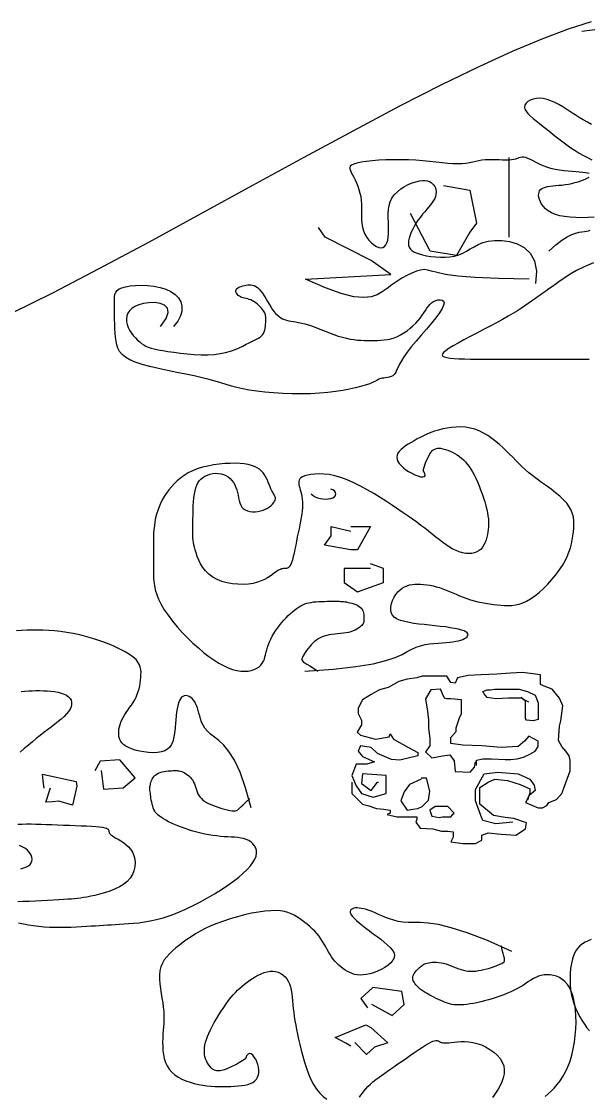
# Model space of a CAD drawing. Extents: x 438 to 4679, y 3545 to 7651.
# Drawn here: x 1321.4 to 1390.1, y 6174 to 6304.3 of the extents above; entities that cross this region are included whole.
import ezdxf

# ---------------------------------------------------------------- set-up
doc = ezdxf.new("R2010")
doc.units = 0
doc.header["$MEASUREMENT"] = 0
for name, color, linetype in [('3', 3, 'CONTINUOUS'), ('4', 4, 'CONTINUOUS'), ('7', 7, 'CONTINUOUS')]:
    doc.layers.add(name, color=color, linetype=linetype)

# ---------------------------------------------------------------- blocks, each defined once
blk = doc.blocks.new('风筝-01')
at = {"layer": '3'}
for points in [[(5.0015, 6.8832), (4.9969, 6.8866), (4.9922, 6.8903), (4.9876, 6.8942), (4.983, 6.8983), (4.9784, 6.9025), (4.9739, 6.9066), (4.9693, 6.9106), (4.9648, 6.9143), (4.9604, 6.9177), (4.956, 6.9205), (4.9517, 6.9226), (4.9475, 6.924), (4.9435, 6.9244), (4.9396, 6.9241), (4.9361, 6.923), (4.933, 6.9214), (4.9304, 6.9192), (4.9284, 6.9166), (4.9271, 6.9137), (4.9267, 6.9105), (4.9271, 6.9073), (4.9284, 6.9039), (4.9304, 6.9003), (4.933, 6.8966), (4.9361, 6.8927), (4.9396, 6.8887), (4.9435, 6.8844), (4.9475, 6.88), (4.9517, 6.8753), (4.956, 6.8704), (4.9604, 6.8655), (4.9648, 6.8605), (4.9693, 6.8557), (4.9739, 6.8509), (4.9784, 6.8463), (4.983, 6.8421), (4.9876, 6.8381), (4.9923, 6.8344), (4.997, 6.831), (5.0018, 6.8278)], [(5.0043, 6.7373), (4.9973, 6.7368), (4.9905, 6.7366), (4.9838, 6.7367), (4.9774, 6.7373), (4.9714, 6.7383), (4.9659, 6.7398), (4.961, 6.7418), (4.9567, 6.7443), (4.9531, 6.7474), (4.9501, 6.7507), (4.9477, 6.7543), (4.9457, 6.758), (4.9443, 6.7617), (4.9433, 6.7653), (4.9426, 6.7687), (4.9423, 6.7717), (4.9424, 6.7744), (4.9428, 6.7768), (4.9435, 6.7789), (4.9446, 6.7807), (4.9461, 6.7823), (4.9478, 6.7835), (4.95, 6.7846), (4.9524, 6.7854), (4.9552, 6.786), (4.9582, 6.7866), (4.9614, 6.787), (4.9649, 6.7875), (4.9684, 6.788), (4.972, 6.7887), (4.9757, 6.7895), (4.9793, 6.7905), (4.9829, 6.7917), (4.9864, 6.7931), (4.9896, 6.7945), (4.9925, 6.796), (4.9951, 6.7976), (4.9973, 6.7991), (4.9989, 6.8005)], [(4.9987, 6.8059), (4.9969, 6.8067), (4.9945, 6.8073), (4.9916, 6.8078), (4.9881, 6.8082), (4.9842, 6.8086), (4.9798, 6.809), (4.9752, 6.8095), (4.9704, 6.8102), (4.9656, 6.8111), (4.9608, 6.8123), (4.9561, 6.8139), (4.9516, 6.816), (4.9474, 6.8183), (4.9434, 6.8208), (4.9397, 6.8234), (4.9363, 6.8258), (4.9332, 6.828), (4.9304, 6.8298), (4.9279, 6.831), (4.9258, 6.8316), (4.9239, 6.8317), (4.9221, 6.8313), (4.9204, 6.8306), (4.9187, 6.8297), (4.9167, 6.8288), (4.9146, 6.828), (4.912, 6.8274), (4.909, 6.8271), (4.9057, 6.827), (4.9021, 6.8272), (4.8982, 6.8274), (4.8943, 6.8276), (4.8903, 6.8277), (4.8864, 6.8277), (4.8826, 6.8274), (4.8791, 6.8268), (4.8756, 6.8259), (4.8722, 6.8249), (4.8687, 6.8239), (4.865, 6.8229), (4.8611, 6.822), (4.8568, 6.8215), (4.852, 6.8213), (4.8467, 6.8215), (4.8408, 6.822), (4.8345, 6.8229), (4.8277, 6.8239), (4.8205, 6.8249), (4.8129, 6.8259), (4.8051, 6.8268), (4.7969, 6.8274), (4.7886, 6.8277), (4.7802, 6.8276), (4.7719, 6.8273), (4.764, 6.8268), (4.7566, 6.826), (4.7499, 6.825), (4.7441, 6.8238), (4.7394, 6.8225), (4.7359, 6.821), (4.7335, 6.8194), (4.732, 6.8177), (4.7314, 6.8156), (4.7315, 6.8133), (4.7322, 6.8106), (4.7332, 6.8076), (4.7345, 6.8041), (4.7359, 6.8003), (4.7374, 6.7959), (4.7389, 6.7913), (4.7403, 6.7863), (4.7416, 6.781), (4.7428, 6.7754), (4.7437, 6.7697), (4.7443, 6.7638), (4.7446, 6.7578), (4.7447, 6.7517), (4.7446, 6.7456), (4.7446, 6.7395), (4.7447, 6.7335), (4.745, 6.7275), (4.7456, 6.7217), (4.7467, 6.7161), (4.7484, 6.7107), (4.7505, 6.7057), (4.7529, 6.7011), (4.7556, 6.6972), (4.7584, 6.6939), (4.7612, 6.6913), (4.7639, 6.6898), (4.7663, 6.6892), (4.7685, 6.6898), (4.7702, 6.6914), (4.7717, 6.6939), (4.7729, 6.6973), (4.7738, 6.7014), (4.7744, 6.7062), (4.7748, 6.7116), (4.7749, 6.7173), (4.7748, 6.7234), (4.7746, 6.7298), (4.7744, 6.7363), (4.7744, 6.7429), (4.7747, 6.7493), (4.7754, 6.7557), (4.7767, 6.7617), (4.7786, 6.7675), (4.7812, 6.7727), (4.7846, 6.7775), (4.7884, 6.7818), (4.7925, 6.7855), (4.7968, 6.7886), (4.8011, 6.7912), (4.8053, 6.7931), (4.8092, 6.7944), (4.8126, 6.7949), (4.8156, 6.7949), (4.8183, 6.7943), (4.8205, 6.7933), (4.8224, 6.7918), (4.824, 6.7901), (4.8253, 6.788), (4.8263, 6.7858), (4.8271, 6.7835), (4.8277, 6.781), (4.828, 6.7784), (4.828, 6.7757), (4.8277, 6.7729), (4.8272, 6.77), (4.8263, 6.7669), (4.8251, 6.7638), (4.8236, 6.7605), (4.8217, 6.7571), (4.8197, 6.7536), (4.8174, 6.7499), (4.8151, 6.746), (4.8127, 6.742), (4.8103, 6.7377), (4.808, 6.7332), (4.8057, 6.7285), (4.8036, 6.7237), (4.8018, 6.7188), (4.8001, 6.714), (4.7988, 6.7092), (4.7978, 6.7047), (4.7972, 6.7004), (4.7969, 6.6965), (4.7972, 6.6931), (4.7979, 6.6901), (4.7991, 6.6874), (4.8008, 6.6851), (4.803, 6.683), (4.8057, 6.6812), (4.809, 6.6796), (4.8128, 6.6782), (4.8172, 6.6769), (4.8221, 6.6758), (4.8272, 6.675), (4.8326, 6.6745), (4.838, 6.6746), (4.8433, 6.6751), (4.8485, 6.6763), (4.8532, 6.6782), (4.8576, 6.6809), (4.8618, 6.6841), (4.8659, 6.6876), (4.8702, 6.6911), (4.8748, 6.6945), (4.88, 6.6974), (4.886, 6.6996), (4.893, 6.7008), (4.9011, 6.7008), (4.9098, 6.6992), (4.9184, 6.6956), (4.9263, 6.6896), (4.933, 6.6807), (4.9377, 6.6686), (4.9399, 6.6528), (4.9389, 6.633)], [(4.9536, 6.6843), (4.9614, 6.694), (4.9682, 6.7013), (4.9741, 6.7066), (4.9793, 6.7101), (4.9837, 6.7124), (4.9875, 6.7137), (4.9907, 6.7144), (4.9934, 6.7149), (4.9958, 6.7154), (4.9979, 6.7161), (4.9999, 6.717)], [(5.0135, 7.0335), (4.9904, 7.0291)], [(4.9096, 6.7063), (4.9096, 6.7724), (4.9096, 6.809), (4.9096, 6.831)], [(4.8361, 6.787), (4.8655, 6.7797), (4.8728, 6.7283), (4.8655, 6.7137), (4.8508, 6.677), (4.8214, 6.6843), (4.7994, 6.743)], [(4.6819, 6.6403), (4.7773, 6.6476), (4.7553, 6.6696), (4.7039, 6.7063), (4.6965, 6.721)], [(5.0037, 6.6656), (4.9932, 6.6596), (4.9846, 6.6536), (4.9775, 6.6479), (4.9715, 6.6424), (4.9664, 6.6373), (4.9618, 6.6328), (4.9577, 6.6286), (4.9539, 6.6249), (4.9504, 6.6214), (4.9471, 6.6181), (4.9439, 6.6149), (4.9408, 6.6118), (4.9376, 6.6086), (4.9343, 6.6053), (4.9308, 6.6019), (4.9271, 6.5983), (4.9231, 6.5946), (4.9186, 6.5905), (4.9137, 6.5863), (4.9082, 6.5817), (4.9021, 6.5768), (4.8954, 6.5716), (4.8881, 6.5662), (4.8807, 6.5607), (4.8732, 6.5551), (4.8658, 6.5497), (4.8589, 6.5445), (4.8525, 6.5396), (4.847, 6.5352), (4.8425, 6.5314), (4.839, 6.5281), (4.8365, 6.5253), (4.8351, 6.5229), (4.8347, 6.5209), (4.8353, 6.5193), (4.837, 6.5179), (4.8397, 6.5169), (4.8434, 6.5161), (4.848, 6.5155), (4.8534, 6.5151), (4.8594, 6.5148), (4.8659, 6.5146), (4.8729, 6.5145), (4.8801, 6.5145), (4.8874, 6.5145), (4.8947, 6.5145), (4.902, 6.5145), (4.9092, 6.5145), (4.9163, 6.5145), (4.9232, 6.5145), (4.9299, 6.5145), (4.9364, 6.5145), (4.9425, 6.5145), (4.9483, 6.5145), (4.9538, 6.5145), (4.9589, 6.5145), (4.9638, 6.5145), (4.9683, 6.5145), (4.9726, 6.5145), (4.9767, 6.5145), (4.9804, 6.5145), (4.984, 6.5145), (4.9874, 6.5145), (4.9905, 6.5145), (4.9935, 6.5145), (4.9962, 6.5145), (4.9989, 6.5145)], [(4.9316, 6.6403), (4.8975, 6.6409), (4.8714, 6.6426), (4.8522, 6.6449), (4.8385, 6.6476), (4.8291, 6.6503), (4.8229, 6.6527), (4.8185, 6.6543), (4.8147, 6.655), (4.8105, 6.6543), (4.8058, 6.6525), (4.8007, 6.6496), (4.7952, 6.6458), (4.7897, 6.6414), (4.784, 6.6364), (4.7785, 6.6311), (4.7731, 6.6256), (4.7678, 6.6202), (4.7622, 6.6155), (4.7554, 6.6122), (4.747, 6.611), (4.7361, 6.6124), (4.722, 6.6174), (4.7042, 6.6264), (4.6819, 6.6403)], [(4.5201, 6.5658), (4.5263, 6.5781), (4.5286, 6.5875), (4.5278, 6.5945), (4.5246, 6.5992), (4.5197, 6.602), (4.5137, 6.6032), (4.5073, 6.6031), (4.5011, 6.6019), (4.4959, 6.5999), (4.4916, 6.5973), (4.4881, 6.5941), (4.4855, 6.5905), (4.4836, 6.5865), (4.4825, 6.5822), (4.482, 6.5777), (4.4822, 6.5732), (4.4829, 6.5686), (4.4841, 6.5641), (4.4857, 6.5597), (4.4877, 6.5554), (4.4898, 6.5514), (4.4922, 6.5477), (4.4945, 6.5443), (4.4969, 6.5414), (4.4991, 6.5388), (4.5014, 6.5367), (4.5038, 6.5348), (4.5065, 6.5333), (4.5096, 6.5318), (4.5132, 6.5305), (4.5175, 6.5292), (4.5226, 6.5279), (4.5285, 6.5265), (4.5352, 6.5251), (4.5424, 6.5237), (4.55, 6.5226), (4.5577, 6.5217), (4.5654, 6.5212), (4.573, 6.5212), (4.5801, 6.5218), (4.5867, 6.523), (4.5928, 6.5248), (4.5983, 6.5271), (4.6034, 6.5296), (4.608, 6.5323), (4.6121, 6.535), (4.6159, 6.5377), (4.6193, 6.5401), (4.6223, 6.5423), (4.625, 6.5442), (4.6274, 6.5459), (4.6295, 6.5475), (4.6314, 6.5491), (4.6329, 6.5508), (4.6342, 6.5527), (4.6352, 6.5548), (4.636, 6.5573), (4.6366, 6.56), (4.6371, 6.5629), (4.6373, 6.5658), (4.6375, 6.5688), (4.6376, 6.5717), (4.6376, 6.5744), (4.6377, 6.5768), (4.6376, 6.579), (4.6376, 6.5808), (4.6375, 6.5825), (4.6373, 6.584), (4.6371, 6.5855), (4.6366, 6.587), (4.636, 6.5885), (4.6352, 6.5903), (4.6342, 6.5922), (4.6329, 6.5943), (4.6315, 6.5965), (4.63, 6.5987), (4.6283, 6.6008), (4.6266, 6.6028), (4.6248, 6.6046), (4.623, 6.6062), (4.6211, 6.6074), (4.6193, 6.6083), (4.6175, 6.6091), (4.6158, 6.6097), (4.6141, 6.6102), (4.6125, 6.6108), (4.6109, 6.6115), (4.6095, 6.6123), (4.6082, 6.6133), (4.607, 6.6145), (4.606, 6.6159), (4.6052, 6.6173), (4.6046, 6.6188), (4.6043, 6.6204), (4.6043, 6.6219), (4.6046, 6.6233), (4.6052, 6.6246), (4.6061, 6.6258), (4.6073, 6.6269), (4.6087, 6.6279), (4.6103, 6.6287), (4.612, 6.6295), (4.6138, 6.6301), (4.6156, 6.6306), (4.6175, 6.631), (4.6193, 6.6312), (4.6211, 6.6312), (4.623, 6.6308), (4.6248, 6.63), (4.6266, 6.6287), (4.6285, 6.6269), (4.6303, 6.6245), (4.6321, 6.6214), (4.634, 6.6178), (4.6358, 6.6138), (4.6377, 6.6095), (4.6395, 6.6051), (4.6413, 6.6008), (4.6432, 6.5966), (4.645, 6.5927), (4.6468, 6.5893), (4.6487, 6.5863), (4.6506, 6.5836), (4.6525, 6.5814), (4.6545, 6.5795), (4.6565, 6.5779), (4.6587, 6.5766), (4.6609, 6.5756), (4.6633, 6.5748), (4.6658, 6.5741), (4.6684, 6.5735), (4.6713, 6.5728), (4.6744, 6.5721), (4.6778, 6.5711), (4.6814, 6.5699), (4.6854, 6.5683), (4.6897, 6.5662), (4.6943, 6.5638), (4.699, 6.5612), (4.7039, 6.5585), (4.7089, 6.5557), (4.7138, 6.5531), (4.7187, 6.5507), (4.7234, 6.5487), (4.7278, 6.5471), (4.7321, 6.5459), (4.7362, 6.545), (4.7402, 6.5444), (4.744, 6.5441), (4.7478, 6.5439), (4.7515, 6.5438), (4.7552, 6.5438), (4.7589, 6.5438), (4.7625, 6.5439), (4.7662, 6.5441), (4.7699, 6.5446), (4.7735, 6.5453), (4.7772, 6.5464), (4.7809, 6.5479), (4.7846, 6.5499), (4.7882, 6.5525), (4.7919, 6.5555), (4.7954, 6.559), (4.7988, 6.5628), (4.802, 6.5668), (4.8051, 6.5709), (4.8078, 6.5751), (4.8103, 6.5793), (4.8124, 6.5833), (4.8143, 6.5872), (4.816, 6.5909), (4.8176, 6.5944), (4.8192, 6.5976), (4.8209, 6.6004), (4.8228, 6.6029), (4.825, 6.6049), (4.8274, 6.6065), (4.8299, 6.6075), (4.8324, 6.6078), (4.8345, 6.6072), (4.836, 6.6057), (4.8367, 6.6031), (4.8363, 6.5992), (4.8348, 6.5939), (4.8318, 6.5873), (4.8276, 6.5795), (4.8226, 6.5708), (4.817, 6.5615), (4.8112, 6.5521), (4.8055, 6.5427), (4.8002, 6.5337), (4.7956, 6.5255), (4.7919, 6.5182), (4.7892, 6.5118), (4.7871, 6.5064), (4.7855, 6.5018), (4.7842, 6.4979), (4.7832, 6.4947), (4.7821, 6.4921), (4.7809, 6.49), (4.7794, 6.4884), (4.7776, 6.4872), (4.7756, 6.4862), (4.7735, 6.4856), (4.7715, 6.4851), (4.7695, 6.4847), (4.7677, 6.4843), (4.7662, 6.4839), (4.765, 6.4834), (4.7639, 6.4827), (4.7629, 6.4819), (4.7618, 6.481), (4.7603, 6.4799), (4.7585, 6.4786), (4.756, 6.4771), (4.7527, 6.4753), (4.7486, 6.4734), (4.7436, 6.4713), (4.7378, 6.4692), (4.7312, 6.4671), (4.7238, 6.4651), (4.7157, 6.4633), (4.707, 6.4618), (4.6976, 6.4607), (4.6877, 6.46), (4.6775, 6.4597), (4.667, 6.4598), (4.6566, 6.4604), (4.6464, 6.4612), (4.6367, 6.4624), (4.6276, 6.4638), (4.6193, 6.4656), (4.612, 6.4675), (4.6054, 6.4696), (4.5993, 6.472), (4.5934, 6.4744), (4.5875, 6.477), (4.5812, 6.4797), (4.5744, 6.4824), (4.5666, 6.4851), (4.5579, 6.4879), (4.5483, 6.4907), (4.5382, 6.4935), (4.5279, 6.4964), (4.5179, 6.4995), (4.5083, 6.5027), (4.4995, 6.506), (4.492, 6.5096), (4.4858, 6.5134), (4.4809, 6.5174), (4.4772, 6.5217), (4.4745, 6.5264), (4.4726, 6.5314), (4.4713, 6.5367), (4.4705, 6.5425), (4.4699, 6.5487), (4.4695, 6.5553), (4.4692, 6.5623), (4.469, 6.5694), (4.4689, 6.5765), (4.4688, 6.5835), (4.4687, 6.5903), (4.4687, 6.5967), (4.4687, 6.6025), (4.4687, 6.6077), (4.4689, 6.6122), (4.4693, 6.6161), (4.4702, 6.6195), (4.4717, 6.6223), (4.4739, 6.6247), (4.4769, 6.6266), (4.4809, 6.6282), (4.4861, 6.6294), (4.4921, 6.6301), (4.4987, 6.6304), (4.5057, 6.63), (4.5127, 6.629), (4.5196, 6.6271), (4.526, 6.6245), (4.5318, 6.6208), (4.5365, 6.6162), (4.5402, 6.6107), (4.5428, 6.6044), (4.5441, 6.5975), (4.544, 6.59), (4.5425, 6.5822), (4.5395, 6.574), (4.5348, 6.5658)], [(4.6812, 6.0239), (4.7132, 6.0272), (4.7383, 6.0312), (4.7575, 6.0358), (4.7719, 6.0407), (4.7823, 6.0457), (4.7899, 6.0505), (4.7957, 6.0549), (4.8006, 6.0588), (4.8055, 6.0618), (4.8105, 6.0641), (4.8155, 6.0658), (4.8205, 6.067), (4.8255, 6.0678), (4.8303, 6.0683), (4.8348, 6.0687), (4.8391, 6.0692), (4.8431, 6.0697), (4.8467, 6.0703), (4.85, 6.0711), (4.8529, 6.0719), (4.8555, 6.0729), (4.8577, 6.074), (4.8596, 6.0752), (4.8612, 6.0765), (4.8624, 6.0779), (4.8631, 6.0794), (4.8635, 6.081), (4.8633, 6.0826), (4.8625, 6.0842), (4.8612, 6.0858), (4.8591, 6.0873), (4.8563, 6.0887), (4.8527, 6.0901), (4.8484, 6.0913), (4.8435, 6.0924), (4.8382, 6.0935), (4.8325, 6.0945), (4.8266, 6.0954), (4.8206, 6.0964), (4.8146, 6.0973), (4.8087, 6.0982), (4.8031, 6.0992), (4.7977, 6.1004), (4.7928, 6.1019), (4.7883, 6.1037), (4.7845, 6.1059), (4.7814, 6.1086), (4.7791, 6.112), (4.7777, 6.1159), (4.7772, 6.1204), (4.7773, 6.1253), (4.7781, 6.1303), (4.7793, 6.1353), (4.781, 6.1402), (4.783, 6.1447), (4.7853, 6.1486), (4.7876, 6.152), (4.7901, 6.1547), (4.7927, 6.1568), (4.7954, 6.1584), (4.7982, 6.1596), (4.8011, 6.1603), (4.8041, 6.1608), (4.8073, 6.1609), (4.8106, 6.1608), (4.8139, 6.1604), (4.8174, 6.1598), (4.8209, 6.159), (4.8245, 6.158), (4.8281, 6.1567), (4.8318, 6.1553), (4.8354, 6.1535), (4.8391, 6.1516), (4.8428, 6.1495), (4.8465, 6.1473), (4.8503, 6.145), (4.8541, 6.1427), (4.858, 6.1405), (4.862, 6.1384), (4.8661, 6.1364), (4.8702, 6.1347), (4.8745, 6.1332), (4.8788, 6.1319), (4.8832, 6.1308), (4.8876, 6.1298), (4.8919, 6.129), (4.8962, 6.1284), (4.9003, 6.1279), (4.9044, 6.1275), (4.9084, 6.1273), (4.9124, 6.1275), (4.9164, 6.1282), (4.9205, 6.1294), (4.9246, 6.1313), (4.9289, 6.134), (4.9334, 6.1376), (4.9381, 6.1423), (4.9429, 6.1477), (4.9477, 6.154), (4.9525, 6.1607), (4.9571, 6.1679), (4.9615, 6.1753), (4.9654, 6.1828), (4.9689, 6.1902), (4.9718, 6.1974), (4.9743, 6.2045), (4.9762, 6.2113), (4.9778, 6.2179), (4.979, 6.2243), (4.9799, 6.2306), (4.9806, 6.2368), (4.9811, 6.2428), (4.9815, 6.2487), (4.9817, 6.2545), (4.9816, 6.2602), (4.9811, 6.2659), (4.9802, 6.2715), (4.9787, 6.277), (4.9766, 6.2825), (4.9738, 6.288), (4.9702, 6.2935), (4.966, 6.299), (4.9612, 6.3045), (4.9562, 6.3099), (4.951, 6.3153), (4.9457, 6.3205), (4.9406, 6.3257), (4.9358, 6.3308), (4.9315, 6.3358), (4.9275, 6.3407), (4.9237, 6.3456), (4.9202, 6.3504), (4.9168, 6.3552), (4.9135, 6.3601), (4.91, 6.365), (4.9065, 6.37), (4.9027, 6.375), (4.8987, 6.3801), (4.8945, 6.3851), (4.8901, 6.3898), (4.8855, 6.3942), (4.8808, 6.3982), (4.8759, 6.4015), (4.871, 6.4042), (4.8659, 6.4061), (4.8607, 6.4073), (4.8555, 6.4078), (4.8503, 6.4077), (4.8452, 6.4071), (4.8401, 6.4061), (4.8353, 6.4047), (4.8306, 6.403), (4.8261, 6.401), (4.8218, 6.3989), (4.8177, 6.3966), (4.8139, 6.3941), (4.8102, 6.3915), (4.8066, 6.3889), (4.8032, 6.3862), (4.7999, 6.3834), (4.7968, 6.3807), (4.7938, 6.3779), (4.7911, 6.3751), (4.7888, 6.3723), (4.7868, 6.3694), (4.7853, 6.3664), (4.7844, 6.3633), (4.784, 6.3602), (4.7844, 6.3569), (4.7853, 6.3536), (4.7868, 6.3503), (4.7889, 6.347), (4.7913, 6.3437), (4.7941, 6.3407), (4.7972, 6.3378), (4.8006, 6.3351), (4.804, 6.3328), (4.8075, 6.3309), (4.8106, 6.3296), (4.8132, 6.3292), (4.815, 6.3298), (4.8158, 6.3316), (4.8153, 6.3347), (4.8134, 6.3394)], [(4.8134, 6.3394), (4.8162, 6.3515), (4.8189, 6.3606), (4.8217, 6.367), (4.8244, 6.3712), (4.8272, 6.3735), (4.8299, 6.3745), (4.8327, 6.3744), (4.8354, 6.3736), (4.8382, 6.3726), (4.8409, 6.3713), (4.8436, 6.3698), (4.8463, 6.3681), (4.8489, 6.3662), (4.8515, 6.364), (4.8539, 6.3616), (4.8563, 6.359), (4.8585, 6.3561), (4.8606, 6.353), (4.8627, 6.3495), (4.8647, 6.3458), (4.8666, 6.3417), (4.8685, 6.3373), (4.8703, 6.3324), (4.8722, 6.3272), (4.874, 6.3215), (4.8758, 6.3154), (4.8776, 6.3091), (4.8792, 6.3027), (4.8808, 6.2963), (4.8822, 6.29), (4.8834, 6.284), (4.8844, 6.2783), (4.8852, 6.273), (4.8858, 6.2681), (4.8862, 6.2635), (4.8864, 6.2592), (4.8864, 6.255), (4.8863, 6.2509), (4.886, 6.2469), (4.8856, 6.2428), (4.8851, 6.2386), (4.8845, 6.2344), (4.8836, 6.2303), (4.8826, 6.2263), (4.8813, 6.2225), (4.8798, 6.2191), (4.878, 6.216), (4.8758, 6.2135), (4.8734, 6.2114), (4.8706, 6.21), (4.8676, 6.2092), (4.8644, 6.2089), (4.861, 6.2092), (4.8574, 6.21), (4.8538, 6.2114), (4.8501, 6.2135), (4.8465, 6.216), (4.8428, 6.2191), (4.8391, 6.2226), (4.8353, 6.2264), (4.8315, 6.2306), (4.8276, 6.2349), (4.8236, 6.2394), (4.8195, 6.244), (4.8153, 6.2486), (4.811, 6.2532), (4.8064, 6.258), (4.8016, 6.2628), (4.7965, 6.2678), (4.7911, 6.2731), (4.7853, 6.2786), (4.7791, 6.2844), (4.7725, 6.2905), (4.7655, 6.2968), (4.7582, 6.303), (4.7508, 6.3091), (4.7433, 6.3149), (4.7359, 6.3201), (4.7286, 6.3247), (4.7216, 6.3284), (4.7149, 6.3311), (4.7086, 6.3329), (4.7027, 6.3339), (4.6973, 6.3342), (4.6924, 6.3339), (4.688, 6.3332), (4.6843, 6.3321), (4.6812, 6.3308), (4.6788, 6.3294), (4.677, 6.3278), (4.6757, 6.3261), (4.6749, 6.3243), (4.6745, 6.3222), (4.6745, 6.32), (4.6747, 6.3176), (4.6751, 6.3149), (4.6756, 6.3121), (4.6762, 6.309), (4.6768, 6.3057), (4.6774, 6.3021), (4.6779, 6.2983), (4.6783, 6.2943), (4.6786, 6.2901), (4.6787, 6.2856), (4.6786, 6.2809), (4.6783, 6.276), (4.6778, 6.2708), (4.6772, 6.2654), (4.6765, 6.2598), (4.6756, 6.254), (4.6748, 6.2479), (4.6738, 6.2416), (4.6729, 6.2351), (4.672, 6.2285), (4.6711, 6.2219), (4.6702, 6.2156), (4.6693, 6.2096), (4.6683, 6.2041), (4.6674, 6.1992), (4.6665, 6.1951), (4.6656, 6.1919), (4.6647, 6.1895), (4.6637, 6.1877), (4.6628, 6.1866), (4.6619, 6.1858), (4.661, 6.1855), (4.6601, 6.1853), (4.6592, 6.1853), (4.6582, 6.1853), (4.6573, 6.1853), (4.6563, 6.1851), (4.6552, 6.1847), (4.654, 6.1841), (4.6526, 6.1833), (4.6511, 6.1821), (4.6494, 6.1804), (4.6474, 6.1784), (4.6452, 6.176), (4.6426, 6.1735), (4.6397, 6.1708), (4.6364, 6.1682), (4.6327, 6.1658), (4.6284, 6.1637), (4.6236, 6.1621), (4.6183, 6.161), (4.6126, 6.1605), (4.6066, 6.1607), (4.6005, 6.1615), (4.5945, 6.163), (4.5887, 6.1652), (4.5833, 6.1681), (4.5784, 6.1719), (4.5741, 6.1764), (4.5705, 6.1815), (4.5674, 6.187), (4.5649, 6.1928), (4.5628, 6.1987), (4.5611, 6.2044), (4.5598, 6.2098), (4.5588, 6.2147), (4.558, 6.2189), (4.5573, 6.2227), (4.5569, 6.2262), (4.5566, 6.2295), (4.5564, 6.2329), (4.5564, 6.2365), (4.5563, 6.2406), (4.5563, 6.2452), (4.5563, 6.2507), (4.5563, 6.2567), (4.5564, 6.2632), (4.5565, 6.27), (4.5566, 6.2769), (4.5568, 6.2838), (4.5571, 6.2904), (4.5575, 6.2966), (4.5581, 6.3023), (4.5587, 6.3074), (4.5596, 6.312), (4.5606, 6.3162), (4.5619, 6.3198), (4.5634, 6.3231), (4.5652, 6.3259), (4.5673, 6.3284), (4.5698, 6.3305), (4.5725, 6.3322), (4.5754, 6.3336), (4.5785, 6.3345), (4.5816, 6.335), (4.5847, 6.3349), (4.5877, 6.3344), (4.5906, 6.3333), (4.5932, 6.3316), (4.5956, 6.3295), (4.5978, 6.3268), (4.5998, 6.3238), (4.6015, 6.3204), (4.603, 6.3168), (4.6043, 6.3129), (4.6053, 6.3088), (4.6061, 6.3047), (4.6068, 6.3005), (4.6074, 6.2963), (4.608, 6.2923), (4.6088, 6.2885), (4.6098, 6.2851), (4.611, 6.282), (4.6126, 6.2795), (4.6147, 6.2775), (4.6171, 6.276), (4.6198, 6.2751), (4.6227, 6.2746), (4.6258, 6.2746), (4.6288, 6.275), (4.6318, 6.2758), (4.6347, 6.277), (4.6373, 6.2786), (4.6397, 6.2804), (4.6418, 6.2824), (4.6437, 6.2845), (4.6453, 6.2867), (4.6465, 6.2889), (4.6475, 6.291), (4.6481, 6.2929), (4.6484, 6.2947), (4.6484, 6.2963), (4.6482, 6.2978), (4.6477, 6.2993), (4.647, 6.301), (4.6462, 6.3029), (4.6454, 6.3051), (4.6445, 6.3076), (4.6435, 6.3106), (4.6426, 6.3139), (4.6416, 6.3175), (4.6405, 6.3212), (4.6393, 6.325), (4.6379, 6.3288), (4.6364, 6.3324), (4.6347, 6.3357), (4.6327, 6.3388), (4.6305, 6.3415), (4.6279, 6.3438), (4.625, 6.3458), (4.6217, 6.3475), (4.618, 6.3488), (4.6137, 6.3498), (4.609, 6.3504), (4.6036, 6.3507), (4.5979, 6.3506), (4.5918, 6.3502), (4.5855, 6.3493), (4.5792, 6.3481), (4.573, 6.3464), (4.5669, 6.3444), (4.5612, 6.3418), (4.5559, 6.3389), (4.5511, 6.3355), (4.5466, 6.3317), (4.5425, 6.3276), (4.5388, 6.3232), (4.5354, 6.3186), (4.5323, 6.3138), (4.5294, 6.3088), (4.5267, 6.3037), (4.5243, 6.2985), (4.5221, 6.2932), (4.5202, 6.2877), (4.5185, 6.2822), (4.517, 6.2765), (4.5157, 6.2707), (4.5147, 6.2648), (4.5139, 6.2588), (4.5133, 6.2527), (4.5128, 6.2467), (4.5125, 6.2407), (4.5124, 6.2348), (4.5123, 6.229), (4.5122, 6.2235), (4.5122, 6.2183), (4.5122, 6.2135), (4.5122, 6.2088), (4.5122, 6.2044), (4.5122, 6.2), (4.5122, 6.1956), (4.5122, 6.1912), (4.5122, 6.1865), (4.5122, 6.1817), (4.5123, 6.1764), (4.5124, 6.1709), (4.5127, 6.1649), (4.5133, 6.1586), (4.5143, 6.1518), (4.5159, 6.1447), (4.518, 6.1371), (4.5208, 6.1291), (4.5244, 6.1206), (4.5287, 6.1119), (4.5336, 6.1029), (4.5389, 6.0939), (4.5445, 6.0851), (4.5504, 6.0765), (4.5564, 6.0683), (4.5624, 6.0606), (4.5683, 6.0536), (4.5741, 6.0473), (4.5798, 6.0418), (4.5852, 6.0369), (4.5905, 6.0328), (4.5957, 6.0295), (4.6006, 6.0269), (4.6053, 6.0252), (4.6098, 6.0242), (4.614, 6.0239), (4.6179, 6.0243), (4.6215, 6.0253), (4.6248, 6.0268), (4.6277, 6.0288), (4.6302, 6.0311), (4.6322, 6.0337), (4.6338, 6.0366), (4.6351, 6.0397), (4.6361, 6.0429), (4.6368, 6.0464), (4.6375, 6.05), (4.6381, 6.0538), (4.6387, 6.0578), (4.6396, 6.0618), (4.6406, 6.066), (4.6418, 6.0703), (4.6433, 6.0746), (4.6449, 6.079), (4.6467, 6.0833), (4.6487, 6.0876), (4.6508, 6.0919), (4.653, 6.0961), (4.6554, 6.1001), (4.6578, 6.1041), (4.6603, 6.1078), (4.6628, 6.1114), (4.6653, 6.1147), (4.6678, 6.1177), (4.6703, 6.1205), (4.6726, 6.123), (4.6749, 6.1251), (4.677, 6.1269), (4.6792, 6.1284), (4.6813, 6.1297), (4.6836, 6.1307), (4.6859, 6.1316), (4.6883, 6.1322), (4.691, 6.1328), (4.6938, 6.1332), (4.6969, 6.1335), (4.7, 6.1337), (4.7031, 6.1338), (4.7061, 6.1339), (4.7091, 6.134), (4.7118, 6.134), (4.7142, 6.134), (4.7164, 6.134), (4.7182, 6.134), (4.7199, 6.1339), (4.7214, 6.1338), (4.7229, 6.1337), (4.7244, 6.1335), (4.726, 6.1332), (4.7277, 6.1328), (4.7297, 6.1322), (4.7317, 6.1316), (4.7339, 6.1308), (4.7361, 6.1298), (4.7383, 6.1287), (4.7403, 6.1274), (4.7421, 6.1259), (4.7436, 6.1242), (4.7448, 6.1223), (4.7458, 6.1201), (4.7464, 6.1179), (4.7468, 6.1156), (4.7471, 6.1134), (4.7472, 6.1111), (4.7473, 6.109), (4.7473, 6.1071), (4.7473, 6.1053), (4.7473, 6.1038), (4.7472, 6.1024), (4.747, 6.1011), (4.7467, 6.0999), (4.7463, 6.0986), (4.7457, 6.0974), (4.7449, 6.0961), (4.7438, 6.0946), (4.7426, 6.0931), (4.7411, 6.0916), (4.7393, 6.0901), (4.7374, 6.0887), (4.7352, 6.0873), (4.7328, 6.0861), (4.7302, 6.0851), (4.7273, 6.0843), (4.7243, 6.0836), (4.7211, 6.0831), (4.7179, 6.0826), (4.7147, 6.0822), (4.7116, 6.0816), (4.7085, 6.081), (4.7057, 6.0802), (4.703, 6.0791), (4.7006, 6.0779), (4.6983, 6.0764), (4.6962, 6.0747), (4.6942, 6.0727), (4.6922, 6.0705), (4.6904, 6.0681), (4.6885, 6.0655), (4.6867, 6.0626), (4.6849, 6.0597), (4.6833, 6.0566), (4.6817, 6.0536), (4.6804, 6.0507), (4.6793, 6.048), (4.6786, 6.0455), (4.6781, 6.0435), (4.6781, 6.0418), (4.6786, 6.0404), (4.6796, 6.039), (4.6813, 6.0374), (4.6836, 6.0353), (4.6868, 6.0325), (4.6909, 6.0288), (4.6959, 6.0239)], [(4.7326, 6.2514), (4.74, 6.2514), (4.7546, 6.2514), (4.74, 6.2147), (4.7326, 6.2147), (4.7032, 6.222), (4.7106, 6.2367), (4.7106, 6.244), (4.7106, 6.2514), (4.7326, 6.244)], [(4.7546, 6.1853), (4.7253, 6.1853), (4.7253, 6.1633), (4.74, 6.1486), (4.7546, 6.156), (4.7693, 6.1633), (4.7693, 6.1853), (4.7546, 6.1927)], [(4.6213, 5.8092), (4.6152, 5.8408), (4.609, 5.8655), (4.6027, 5.8842), (4.5966, 5.8981), (4.5907, 5.908), (4.5852, 5.9152), (4.5803, 5.9205), (4.576, 5.925), (4.5726, 5.9296), (4.5698, 5.9344), (4.5677, 5.9393), (4.5661, 5.9442), (4.5648, 5.949), (4.5639, 5.9538), (4.563, 5.9583), (4.5622, 5.9625), (4.5614, 5.9664), (4.5604, 5.97), (4.5594, 5.9732), (4.5583, 5.976), (4.5571, 5.9785), (4.5558, 5.9806), (4.5544, 5.9824), (4.553, 5.9838), (4.5514, 5.9849), (4.5499, 5.9855), (4.5483, 5.9857), (4.5467, 5.9854), (4.5452, 5.9845), (4.5437, 5.983), (4.5424, 5.9808), (4.5412, 5.9779), (4.5402, 5.9742), (4.5394, 5.9698), (4.5387, 5.9648), (4.5381, 5.9595), (4.5376, 5.9537), (4.5372, 5.9478), (4.5368, 5.9417), (4.5364, 5.9356), (4.536, 5.9297), (4.5355, 5.9239), (4.5348, 5.9185), (4.5338, 5.9134), (4.5324, 5.9089), (4.5305, 5.9049), (4.528, 5.9015), (4.5249, 5.899), (4.5211, 5.8972), (4.5167, 5.8963), (4.5118, 5.896), (4.5068, 5.8963), (4.5016, 5.8971), (4.4967, 5.8984), (4.492, 5.9), (4.4878, 5.9018), (4.4843, 5.9039), (4.4814, 5.9061), (4.4791, 5.9085), (4.4772, 5.911), (4.4758, 5.9137), (4.4748, 5.9166), (4.4741, 5.9196), (4.4737, 5.9227), (4.4735, 5.9259), (4.4736, 5.9293), (4.4738, 5.9328), (4.4743, 5.9364), (4.475, 5.9401), (4.476, 5.9438), (4.4771, 5.9476), (4.4785, 5.9514), (4.4801, 5.9552), (4.4819, 5.9591), (4.4838, 5.963), (4.4857, 5.9669), (4.4877, 5.9709), (4.4895, 5.975), (4.4913, 5.9792), (4.4929, 5.9834), (4.4942, 5.9877), (4.4953, 5.9921), (4.4962, 5.9965), (4.497, 6.001), (4.4975, 6.0054), (4.4979, 6.0098), (4.4982, 6.0141), (4.4983, 6.0183), (4.4984, 6.0224), (4.4982, 6.0264), (4.4976, 6.0303), (4.4966, 6.0343), (4.495, 6.0382), (4.4928, 6.0422), (4.4897, 6.0462), (4.4857, 6.0503), (4.4807, 6.0546), (4.4748, 6.0589), (4.4682, 6.0632), (4.461, 6.0674), (4.4534, 6.0713), (4.4457, 6.075), (4.4379, 6.0782), (4.4302, 6.081), (4.4227, 6.0833), (4.4155, 6.0851), (4.4085, 6.0865), (4.4018, 6.0874), (4.3953, 6.0881), (4.3889, 6.0884), (4.3827, 6.0886), (4.3767, 6.0886), (4.3708, 6.0884), (4.365, 6.0881), (4.3593, 6.0875)], [(4.9135, 5.7868), (4.8944, 5.7844), (4.8802, 5.7892), (4.8778, 5.7975), (4.8718, 5.8201), (4.8718, 5.8379), (4.8814, 5.8628), (4.8968, 5.8652), (4.9194, 5.8628), (4.9325, 5.8545), (4.9372, 5.845), (4.9384, 5.8367), (4.9313, 5.8284), (4.9289, 5.8201), (4.9277, 5.8177), (4.942, 5.8094), (4.9468, 5.8094), (4.9515, 5.8129), (4.9539, 5.8177), (4.9622, 5.8224), (4.9682, 5.8319), (4.9705, 5.8402), (4.9777, 5.8676), (4.9777, 5.8842), (4.9765, 5.8913), (4.9729, 5.8984), (4.9682, 5.9056), (4.9646, 5.9151), (4.9658, 5.9376), (4.967, 5.9459), (4.9694, 5.9697), (4.9658, 5.9816), (4.9575, 5.9958), (4.9503, 5.9994), (4.9444, 6.0029), (4.9444, 6.0184), (4.9242, 6.022), (4.9111, 6.0208), (4.8956, 6.0196), (4.8778, 6.0184), (4.8635, 6.0172), (4.8516, 6.0136), (4.8493, 6.0053), (4.8445, 6.0065), (4.8397, 6.016), (4.8124, 6.016), (4.8064, 6.0136), (4.7957, 6.0113), (4.7862, 6.0077), (4.7743, 5.9982), (4.7648, 5.9946), (4.7553, 5.9875), (4.7458, 5.9792), (4.741, 5.9661), (4.741, 5.9578), (4.7446, 5.9471), (4.7446, 5.94), (4.7399, 5.9281), (4.7434, 5.9234), (4.7601, 5.9174), (4.7755, 5.921), (4.7767, 5.9258), (4.7803, 5.9174), (4.7969, 5.9044), (4.8076, 5.8961), (4.8076, 5.8913), (4.7874, 5.8842), (4.7779, 5.8854), (4.7624, 5.8949), (4.7553, 5.9044), (4.7434, 5.9068), (4.741, 5.8984), (4.7458, 5.8901), (4.7589, 5.8818), (4.7506, 5.8782), (4.7387, 5.8782), (4.7339, 5.8604), (4.7387, 5.8438), (4.7446, 5.8319), (4.7577, 5.826), (4.772, 5.8319), (4.772, 5.8604), (4.7458, 5.8628), (4.7446, 5.8474), (4.7553, 5.8367), (4.7624, 5.8497), (4.7636, 5.8497)], [(4.3645, 5.9922), (4.3688, 5.9928), (4.373, 5.9932), (4.377, 5.9934), (4.3811, 5.9935), (4.3852, 5.9935), (4.3894, 5.9933), (4.3936, 5.993), (4.3978, 5.9926), (4.4019, 5.9919), (4.4057, 5.991), (4.4093, 5.9897), (4.4125, 5.9882), (4.4153, 5.9863), (4.4175, 5.984), (4.4192, 5.9814), (4.4203, 5.9785), (4.4208, 5.9753), (4.4209, 5.9719), (4.4203, 5.9683), (4.4192, 5.9645), (4.4175, 5.9607), (4.4153, 5.9568), (4.4126, 5.9529), (4.4094, 5.9489), (4.4059, 5.9448), (4.4021, 5.9406), (4.3981, 5.9363), (4.394, 5.932), (4.3898, 5.9275), (4.3856, 5.9229), (4.3814, 5.9182), (4.3771, 5.9132), (4.3727, 5.908), (4.3681, 5.9025), (4.3634, 5.8966)], [(4.3609, 5.7836), (4.3656, 5.7839), (4.3705, 5.784), (4.3757, 5.784), (4.3811, 5.7838), (4.3868, 5.7836), (4.3927, 5.7833), (4.3988, 5.783), (4.4052, 5.7826), (4.4117, 5.7823), (4.4184, 5.7819), (4.425, 5.7816), (4.4314, 5.7813), (4.4374, 5.7809), (4.443, 5.7804), (4.4479, 5.78), (4.4521, 5.7794), (4.4554, 5.7788), (4.4579, 5.7781), (4.4597, 5.7773), (4.4609, 5.7765), (4.4617, 5.7757), (4.4622, 5.7748), (4.4624, 5.7739), (4.4625, 5.773), (4.4626, 5.772), (4.4627, 5.7711), (4.463, 5.7701), (4.4634, 5.7691), (4.4641, 5.7679), (4.4651, 5.7666), (4.4665, 5.7652), (4.4682, 5.7636), (4.4704, 5.7619), (4.473, 5.7599), (4.4758, 5.7575), (4.4787, 5.7549), (4.4815, 5.7518), (4.4843, 5.7483), (4.4867, 5.7443), (4.4888, 5.7397), (4.4903, 5.7345), (4.4913, 5.7288), (4.4917, 5.7228), (4.4914, 5.7167), (4.4905, 5.7106), (4.4888, 5.7046), (4.4863, 5.6989), (4.483, 5.6937), (4.4789, 5.689), (4.4742, 5.685), (4.4689, 5.6814), (4.4634, 5.6784), (4.4577, 5.6758), (4.4522, 5.6736), (4.4469, 5.6718), (4.4422, 5.6704), (4.438, 5.6692), (4.4343, 5.6682), (4.4309, 5.6675), (4.4276, 5.6669), (4.4242, 5.6664), (4.4206, 5.666), (4.4166, 5.6656), (4.4119, 5.6652), (4.4065, 5.6647), (4.4005, 5.6642), (4.394, 5.6637), (4.3872, 5.6632), (4.3804, 5.6627), (4.3735, 5.6623), (4.3669, 5.662), (4.3607, 5.6619)], [(4.3641, 5.7137), (4.3675, 5.7149), (4.3704, 5.7164), (4.3728, 5.7183), (4.3747, 5.7205), (4.3759, 5.723), (4.3766, 5.7258), (4.3768, 5.7288), (4.3765, 5.7318), (4.3759, 5.7348), (4.3748, 5.7377), (4.3733, 5.7404), (4.3716, 5.7429), (4.3695, 5.7452), (4.3673, 5.7471), (4.3651, 5.7488), (4.3627, 5.7501)], [(4.3617, 5.6286), (4.3672, 5.6269), (4.3728, 5.6255), (4.3785, 5.6243), (4.3843, 5.6233), (4.3902, 5.6225), (4.3961, 5.622), (4.4022, 5.6217), (4.4083, 5.6217), (4.4144, 5.6218), (4.4204, 5.622), (4.4263, 5.6224), (4.432, 5.6228), (4.4374, 5.6232), (4.4426, 5.6237), (4.4475, 5.6241), (4.4521, 5.6245), (4.4565, 5.6249), (4.4609, 5.6253), (4.4652, 5.6257), (4.4697, 5.6261), (4.4743, 5.6265), (4.4792, 5.627), (4.4844, 5.6274), (4.4899, 5.628), (4.4958, 5.6289), (4.5021, 5.6301), (4.5087, 5.6317), (4.5157, 5.6338), (4.523, 5.6366), (4.5308, 5.6402), (4.5389, 5.6445), (4.5472, 5.6495), (4.5557, 5.6552), (4.5642, 5.6613), (4.5725, 5.6677), (4.5806, 5.6743), (4.5882, 5.681), (4.5953, 5.6877), (4.6017, 5.6942), (4.6075, 5.7005), (4.6125, 5.7066), (4.6169, 5.7125), (4.6205, 5.7181), (4.6233, 5.7235), (4.6255, 5.7287), (4.6268, 5.7335), (4.6274, 5.738), (4.6273, 5.7423), (4.6265, 5.7461), (4.6252, 5.7497), (4.6234, 5.7528), (4.6212, 5.7555), (4.6187, 5.7578), (4.6159, 5.7596), (4.6129, 5.7609), (4.6097, 5.7619), (4.6064, 5.7626), (4.6029, 5.763), (4.5992, 5.7633), (4.5953, 5.7636), (4.5914, 5.7639), (4.5872, 5.7644), (4.583, 5.7651), (4.5786, 5.7659), (4.5742, 5.767), (4.5697, 5.7682), (4.5652, 5.7696), (4.5607, 5.7712), (4.5563, 5.7729), (4.5519, 5.7748), (4.5477, 5.7768), (4.5436, 5.7788), (4.5396, 5.781), (4.5358, 5.7832), (4.5323, 5.7854), (4.529, 5.7876), (4.5261, 5.7898), (4.5234, 5.7919), (4.5211, 5.794), (4.5191, 5.796), (4.5174, 5.798), (4.5159, 5.8), (4.5147, 5.8021), (4.5137, 5.8043), (4.5128, 5.8067), (4.512, 5.8093), (4.5114, 5.8121), (4.5108, 5.8151), (4.5103, 5.8182), (4.5099, 5.8213), (4.5095, 5.8243), (4.5092, 5.8272), (4.509, 5.8299), (4.5088, 5.8324), (4.5086, 5.8345), (4.5084, 5.8364), (4.5083, 5.838), (4.5083, 5.8396), (4.5083, 5.8411), (4.5084, 5.8426), (4.5085, 5.8441), (4.5088, 5.8459), (4.5091, 5.8479), (4.5096, 5.85), (4.5102, 5.8523), (4.5109, 5.8546), (4.5119, 5.8568), (4.513, 5.8589), (4.5143, 5.8608), (4.5159, 5.8625), (4.5177, 5.8639), (4.5197, 5.865), (4.5219, 5.8658), (4.5241, 5.8665), (4.5264, 5.867), (4.5286, 5.8673), (4.5307, 5.8675), (4.5326, 5.8677), (4.5343, 5.8678), (4.5359, 5.868), (4.5373, 5.868), (4.5386, 5.8679), (4.5398, 5.8677), (4.5411, 5.8674), (4.5424, 5.8669), (4.5438, 5.8662), (4.5453, 5.8653), (4.5469, 5.8642), (4.5486, 5.8629), (4.5502, 5.8613), (4.5518, 5.8595), (4.5534, 5.8574), (4.5548, 5.8551), (4.5561, 5.8526), (4.5571, 5.8498), (4.558, 5.8468), (4.5588, 5.8438), (4.5596, 5.8406), (4.5603, 5.8375), (4.5611, 5.8344), (4.562, 5.8314), (4.5631, 5.8286), (4.5644, 5.8261), (4.5658, 5.8238), (4.5675, 5.8216), (4.5694, 5.8197), (4.5715, 5.8178), (4.5739, 5.8161), (4.5764, 5.8145), (4.5792, 5.8129), (4.5822, 5.8113), (4.5854, 5.8098), (4.5886, 5.8084), (4.5917, 5.8071), (4.5947, 5.8061), (4.5975, 5.8052), (4.6, 5.8047), (4.6021, 5.8044), (4.6037, 5.8046), (4.6051, 5.8052), (4.6064, 5.8063), (4.6079, 5.8081), (4.6098, 5.8107), (4.6123, 5.8141), (4.6156, 5.8184), (4.62, 5.8239)], [(4.873, 5.8759), (4.873, 5.8842), (4.8802, 5.8866), (4.8897, 5.8866), (4.9051, 5.8854), (4.9111, 5.8854), (4.9182, 5.8866), (4.9254, 5.8889), (4.9325, 5.8937), (4.9384, 5.8984), (4.942, 5.9056), (4.942, 5.9139), (4.9313, 5.9222), (4.9265, 5.9139), (4.9194, 5.9056), (4.9004, 5.9044), (4.879, 5.9068), (4.8576, 5.9079), (4.8445, 5.9103), (4.8445, 5.9198), (4.8504, 5.9293), (4.8504, 5.9353), (4.854, 5.9507), (4.8564, 5.9578), (4.8564, 5.9733), (4.8564, 5.9792), (4.8445, 5.9804), (4.8397, 5.9804), (4.8374, 5.9816), (4.835, 5.9887), (4.8326, 5.9958), (4.8219, 5.9946), (4.816, 5.9804), (4.8183, 5.9614), (4.8195, 5.9471), (4.8195, 5.9341), (4.8207, 5.9186), (4.8207, 5.9068), (4.816, 5.8973), (4.8231, 5.8877), (4.835, 5.8913), (4.8433, 5.8925), (4.8481, 5.883), (4.8493, 5.8664), (4.8659, 5.8652), (4.8707, 5.8735), (4.8718, 5.8818)], [(4.9313, 5.9756), (4.923, 5.9816), (4.9087, 5.9816), (4.8944, 5.9804), (4.8849, 5.9828), (4.8814, 5.9887), (4.8802, 5.9923), (4.8849, 5.9946), (4.8885, 5.9946), (4.8933, 5.9958), (4.898, 5.9958), (4.904, 5.9958), (4.9206, 5.9958), (4.9301, 5.9923), (4.9384, 5.9863), (4.942, 5.9744), (4.942, 5.9661), (4.942, 5.9483), (4.9361, 5.9459), (4.9289, 5.9471), (4.9277, 5.9495), (4.9277, 5.959), (4.9277, 5.9661), (4.9277, 5.9709), (4.9277, 5.9768), (4.923, 5.9828)], [(4.454, 5.8681), (4.4566, 5.8388), (4.4785, 5.8408), (4.4919, 5.8567), (4.4833, 5.8707), (4.4746, 5.8847), (4.4527, 5.8827), (4.4467, 5.8674)], [(4.3902, 5.8403), (4.3896, 5.8476), (4.3883, 5.8622), (4.4261, 5.8508), (4.4267, 5.8435), (4.422, 5.8136), (4.4068, 5.8196), (4.3995, 5.819), (4.3922, 5.8183), (4.3975, 5.8409)], [(4.7339, 5.8497), (4.7339, 5.8319), (4.7458, 5.8153), (4.7517, 5.8129), (4.7613, 5.8082), (4.7696, 5.807), (4.7767, 5.8058), (4.7767, 5.8011), (4.7732, 5.7987), (4.7839, 5.7951), (4.7886, 5.7951), (4.7957, 5.7951), (4.8041, 5.7951), (4.8064, 5.7951), (4.8064, 5.7916), (4.8053, 5.7868), (4.81, 5.7773), (4.8243, 5.7761), (4.8338, 5.7726), (4.8409, 5.7726), (4.8469, 5.7714), (4.8469, 5.763), (4.8445, 5.7559), (4.8576, 5.7535), (4.8718, 5.7535), (4.879, 5.7583), (4.879, 5.7666), (4.8861, 5.7702), (4.9004, 5.7678), (4.917, 5.7666), (4.9277, 5.7761), (4.9289, 5.7856), (4.9147, 5.7927), (4.9051, 5.7939), (4.8921, 5.7975), (4.8766, 5.8153), (4.8766, 5.8307), (4.8766, 5.8414), (4.8861, 5.8497), (4.8933, 5.8545), (4.9075, 5.8521), (4.9218, 5.8462), (4.9325, 5.8391), (4.9325, 5.8331), (4.9301, 5.8212)], [(4.8112, 5.8545), (4.7981, 5.8462), (4.7922, 5.8343), (4.7886, 5.8201), (4.7957, 5.8058), (4.8017, 5.807), (4.8076, 5.8082), (4.8124, 5.8117), (4.8195, 5.8212), (4.8207, 5.8355), (4.8171, 5.8557), (4.8112, 5.8557)], [(4.8481, 5.8011), (4.8409, 5.8117), (4.8314, 5.8117), (4.8267, 5.8117), (4.8207, 5.8058), (4.8231, 5.7963), (4.8314, 5.7939), (4.835, 5.7951), (4.8445, 5.7951), (4.8469, 5.7999), (4.8481, 5.7999)], [(5.001, 5.6023), (4.9975, 5.6003), (4.9942, 5.5981), (4.9912, 5.5954), (4.9883, 5.5923), (4.9858, 5.5885), (4.9836, 5.5839), (4.9817, 5.5785), (4.9801, 5.5721), (4.9789, 5.5649), (4.978, 5.557), (4.9775, 5.5488), (4.9774, 5.5403), (4.9776, 5.5317), (4.9781, 5.5232), (4.9791, 5.5151), (4.9804, 5.5074), (4.982, 5.5001), (4.9839, 5.4933), (4.986, 5.4869), (4.9884, 5.4807), (4.9909, 5.4749), (4.9936, 5.4693), (4.9963, 5.4639), (4.999, 5.4587)], [(4.9124, 5.5836), (4.8851, 5.6007), (4.8627, 5.6128), (4.8447, 5.6209), (4.8304, 5.6258), (4.8191, 5.6282), (4.8101, 5.629), (4.8028, 5.629), (4.7966, 5.629), (4.7909, 5.6296), (4.7855, 5.6308), (4.7805, 5.6326), (4.7758, 5.6347), (4.7714, 5.6371), (4.7673, 5.6396), (4.7634, 5.642), (4.7597, 5.6443), (4.7563, 5.6463), (4.753, 5.648), (4.75, 5.6494), (4.7471, 5.6506), (4.7445, 5.6514), (4.7421, 5.6519), (4.7398, 5.6521), (4.7378, 5.652), (4.736, 5.6516), (4.7344, 5.6509), (4.7332, 5.6498), (4.7324, 5.6484), (4.732, 5.6467), (4.7321, 5.6446), (4.7328, 5.6422), (4.7342, 5.6393), (4.7362, 5.6361), (4.7389, 5.6325), (4.742, 5.6286), (4.7456, 5.6245), (4.7495, 5.6203), (4.7535, 5.6159), (4.7577, 5.6115), (4.7619, 5.6071), (4.766, 5.6028), (4.7699, 5.5985), (4.7734, 5.5943), (4.7764, 5.5901), (4.7789, 5.586), (4.7805, 5.5819), (4.7813, 5.5778), (4.7811, 5.5738), (4.7797, 5.5698), (4.7774, 5.5659), (4.7744, 5.5621), (4.7707, 5.5586), (4.7666, 5.5554), (4.7623, 5.5526), (4.758, 5.5503), (4.7538, 5.5485), (4.7499, 5.5473), (4.7463, 5.5467), (4.743, 5.5465), (4.7398, 5.5469), (4.7369, 5.5477), (4.7341, 5.5489), (4.7315, 5.5504), (4.7289, 5.5523), (4.7264, 5.5544), (4.7239, 5.5567), (4.7215, 5.5593), (4.7192, 5.562), (4.717, 5.5651), (4.7149, 5.5683), (4.7129, 5.5717), (4.7111, 5.5753), (4.7094, 5.5791), (4.7077, 5.583), (4.7061, 5.587), (4.7046, 5.5911), (4.7029, 5.5953), (4.7012, 5.5994), (4.6993, 5.6035), (4.6973, 5.6075), (4.695, 5.6115), (4.6926, 5.6153), (4.69, 5.6189), (4.6872, 5.6225), (4.6843, 5.6259), (4.6814, 5.6292), (4.6784, 5.6323), (4.6754, 5.6353), (4.6724, 5.6381), (4.6693, 5.6406), (4.666, 5.6429), (4.6625, 5.6448), (4.6585, 5.6463), (4.6541, 5.6474), (4.649, 5.6478), (4.6433, 5.6477), (4.6367, 5.6469), (4.6296, 5.6455), (4.6219, 5.6436), (4.614, 5.6411), (4.606, 5.6383), (4.598, 5.635), (4.5903, 5.6315), (4.583, 5.6278), (4.5763, 5.6239), (4.5701, 5.6198), (4.5644, 5.6156), (4.5591, 5.6113), (4.5542, 5.6069), (4.5496, 5.6025), (4.5453, 5.5981), (4.5412, 5.5936), (4.5373, 5.5892), (4.5336, 5.5847), (4.5302, 5.5801), (4.5271, 5.5754), (4.5244, 5.5704), (4.5222, 5.5651), (4.5205, 5.5594), (4.5194, 5.5533), (4.5189, 5.5468), (4.5189, 5.5399), (4.5193, 5.5326), (4.52, 5.5253), (4.5208, 5.5178), (4.5217, 5.5105), (4.5226, 5.5032), (4.5233, 5.4963), (4.5237, 5.4896), (4.5239, 5.4833), (4.5238, 5.4772), (4.5237, 5.4712), (4.5234, 5.4653), (4.5231, 5.4594), (4.5229, 5.4535), (4.5226, 5.4473), (4.5225, 5.441), (4.5226, 5.4345), (4.5229, 5.428), (4.5235, 5.4216), (4.5244, 5.4153), (4.5257, 5.4093), (4.5275, 5.4037), (4.5298, 5.3985), (4.5327, 5.3939), (4.5361, 5.3898), (4.5399, 5.3862), (4.544, 5.3831), (4.5485, 5.3805), (4.5531, 5.3782), (4.5578, 5.3763), (4.5626, 5.3748), (4.5673, 5.3736), (4.572, 5.3727), (4.5766, 5.3721), (4.5812, 5.3717), (4.5857, 5.3714), (4.5901, 5.3714), (4.5945, 5.3714), (4.5987, 5.3716), (4.6029, 5.3719), (4.6069, 5.3723), (4.6108, 5.3728), (4.6144, 5.3736), (4.6177, 5.3747), (4.6207, 5.3761), (4.6233, 5.378), (4.6255, 5.3803), (4.6273, 5.3831), (4.6285, 5.3863), (4.6294, 5.3898), (4.6298, 5.3937), (4.6298, 5.3977), (4.6295, 5.4019), (4.6288, 5.4061), (4.6278, 5.4102), (4.6264, 5.4142), (4.6249, 5.4178), (4.6232, 5.4207), (4.6214, 5.4226), (4.6196, 5.4232), (4.6179, 5.4223), (4.6163, 5.4196), (4.615, 5.4147)], [(4.615, 5.4147), (4.6054, 5.4068), (4.5977, 5.4013), (4.5916, 5.3979), (4.5868, 5.3963), (4.5832, 5.3961), (4.5805, 5.397), (4.5783, 5.3988), (4.5766, 5.401), (4.5751, 5.4035), (4.5737, 5.4062), (4.5724, 5.4091), (4.5714, 5.412), (4.5705, 5.4152), (4.5698, 5.4185), (4.5693, 5.4219), (4.5691, 5.4254), (4.5691, 5.429), (4.5693, 5.4328), (4.5698, 5.4368), (4.5705, 5.4409), (4.5714, 5.4453), (4.5727, 5.45), (4.5742, 5.455), (4.5759, 5.4603), (4.578, 5.4659), (4.5802, 5.4718), (4.5827, 5.4779), (4.5853, 5.4839), (4.588, 5.4899), (4.5907, 5.4958), (4.5934, 5.5013), (4.5961, 5.5065), (4.5987, 5.5111), (4.6012, 5.5154), (4.6037, 5.5193), (4.6062, 5.5228), (4.6087, 5.5261), (4.6113, 5.5293), (4.614, 5.5323), (4.6168, 5.5353), (4.6198, 5.5383), (4.6229, 5.5412), (4.626, 5.544), (4.6293, 5.5465), (4.6326, 5.5487), (4.6359, 5.5505), (4.6392, 5.5518), (4.6425, 5.5525), (4.6457, 5.5526), (4.6487, 5.5521), (4.6516, 5.5509), (4.6544, 5.5492), (4.6569, 5.5468), (4.6592, 5.544), (4.6612, 5.5407), (4.6628, 5.5368), (4.6642, 5.5326), (4.6652, 5.5279), (4.666, 5.5228), (4.6667, 5.5175), (4.6671, 5.5119), (4.6676, 5.506), (4.668, 5.5), (4.6684, 5.4939), (4.6689, 5.4877), (4.6695, 5.4814), (4.6702, 5.4749), (4.6711, 5.4681), (4.672, 5.461), (4.6731, 5.4536), (4.6744, 5.4457), (4.6757, 5.4373), (4.6773, 5.4284), (4.679, 5.4192), (4.6809, 5.4098), (4.683, 5.4004), (4.6854, 5.3913), (4.6881, 5.3826), (4.6911, 5.3745), (4.6944, 5.3673), (4.698, 5.3611), (4.7019, 5.3558), (4.706, 5.3514)], [(4.7422, 5.3549), (4.7438, 5.3579), (4.7455, 5.3611), (4.7473, 5.3644), (4.7494, 5.3679), (4.7518, 5.3714), (4.7545, 5.375), (4.7574, 5.3787), (4.7607, 5.3824), (4.7642, 5.3862), (4.768, 5.39), (4.772, 5.394), (4.7762, 5.3982), (4.7806, 5.4024), (4.7852, 5.4069), (4.7899, 5.4114), (4.7947, 5.4161), (4.7994, 5.4207), (4.804, 5.4252), (4.8084, 5.4294), (4.8125, 5.4332), (4.8162, 5.4365), (4.8194, 5.4392), (4.8221, 5.4411), (4.8243, 5.4425), (4.8261, 5.4433), (4.8276, 5.4437), (4.8287, 5.4437), (4.8297, 5.4434), (4.8305, 5.443), (4.8312, 5.4424), (4.832, 5.4419), (4.8328, 5.4413), (4.8337, 5.4408), (4.8347, 5.4405), (4.8361, 5.4402), (4.8377, 5.44), (4.8396, 5.4401), (4.842, 5.4403), (4.8448, 5.4407), (4.848, 5.4412), (4.8516, 5.4417), (4.8555, 5.442), (4.8597, 5.4421), (4.8641, 5.4417), (4.8687, 5.4407), (4.8735, 5.4391), (4.8784, 5.4367), (4.8832, 5.4336), (4.8879, 5.4298), (4.8922, 5.4255), (4.896, 5.4206), (4.8993, 5.4153), (4.9018, 5.4096), (4.9034, 5.4037), (4.904, 5.3975), (4.9038, 5.3913), (4.9028, 5.385), (4.9013, 5.3789), (4.8993, 5.373), (4.8972, 5.3674), (4.8949, 5.3624), (4.8928, 5.3578), (4.8908, 5.354)], [(4.9498, 5.3556), (4.9529, 5.3597), (4.9563, 5.3642), (4.9596, 5.3691), (4.963, 5.3745), (4.9663, 5.3804), (4.9695, 5.387), (4.9724, 5.3943), (4.9751, 5.4024), (4.9774, 5.4113), (4.9794, 5.4209), (4.981, 5.4309), (4.9823, 5.4413), (4.9832, 5.4517), (4.9838, 5.4622), (4.9841, 5.4723), (4.984, 5.4821), (4.9836, 5.4912), (4.9828, 5.4997), (4.9818, 5.5076), (4.9804, 5.5147), (4.9787, 5.5212), (4.9767, 5.527), (4.9744, 5.532), (4.9717, 5.5363), (4.9688, 5.5398), (4.9656, 5.5426), (4.9623, 5.5447), (4.9588, 5.5461), (4.9553, 5.5469), (4.9518, 5.5471), (4.9484, 5.5468), (4.9452, 5.546), (4.9421, 5.5447), (4.9393, 5.543), (4.9365, 5.541), (4.9338, 5.5387), (4.9311, 5.5363), (4.9283, 5.5336), (4.9253, 5.5309), (4.9222, 5.5282), (4.9188, 5.5255), (4.9152, 5.5229), (4.9114, 5.5204), (4.9075, 5.5179), (4.9034, 5.5156), (4.8992, 5.5134), (4.8949, 5.5113), (4.8906, 5.5093), (4.8863, 5.5075), (4.8819, 5.5059), (4.8777, 5.5045), (4.8735, 5.5032), (4.8695, 5.5021), (4.8656, 5.5012), (4.862, 5.5005), (4.8587, 5.5), (4.8556, 5.4997), (4.8528, 5.4996), (4.8501, 5.4997), (4.8476, 5.5), (4.8453, 5.5005), (4.8429, 5.5013), (4.8406, 5.5023), (4.8381, 5.5035), (4.8356, 5.5049), (4.8331, 5.5065), (4.8305, 5.5082), (4.8279, 5.51), (4.8254, 5.5118), (4.8231, 5.5136), (4.8209, 5.5152), (4.819, 5.5167), (4.8173, 5.518), (4.8158, 5.5192), (4.8145, 5.5202), (4.8134, 5.5212), (4.8123, 5.5223), (4.8113, 5.5233), (4.8102, 5.5245), (4.8091, 5.5259), (4.8078, 5.5275), (4.8066, 5.5293), (4.8053, 5.5313), (4.8042, 5.5334), (4.8032, 5.5356), (4.8024, 5.5378), (4.8019, 5.5401), (4.8017, 5.5424), (4.8019, 5.5447), (4.8025, 5.5469), (4.8033, 5.5491), (4.8044, 5.5512), (4.8056, 5.5531), (4.8068, 5.555), (4.8081, 5.5567), (4.8092, 5.5582), (4.8103, 5.5596), (4.8113, 5.5608), (4.8122, 5.5618), (4.8131, 5.5627), (4.8141, 5.5635), (4.8152, 5.5643), (4.8165, 5.5649), (4.8179, 5.5654), (4.8196, 5.5659), (4.8215, 5.5663), (4.8236, 5.5666), (4.8259, 5.5668), (4.8283, 5.5667), (4.8309, 5.5665), (4.8335, 5.566), (4.8363, 5.5652), (4.839, 5.5641), (4.8418, 5.5627), (4.8446, 5.5612), (4.8474, 5.5596), (4.8503, 5.558), (4.8531, 5.5565), (4.8559, 5.5552), (4.8586, 5.5541), (4.8614, 5.5533), (4.8641, 5.5528), (4.8668, 5.5526), (4.8695, 5.5526), (4.8723, 5.5529), (4.8751, 5.5535), (4.8781, 5.5543), (4.8812, 5.5552), (4.8844, 5.5564), (4.8876, 5.5576), (4.8908, 5.559), (4.8938, 5.5605), (4.8967, 5.562), (4.8992, 5.5635), (4.9013, 5.5649), (4.9029, 5.5663), (4.9039, 5.5676), (4.9044, 5.569), (4.9044, 5.5707), (4.9041, 5.573), (4.9035, 5.5762), (4.9027, 5.5803), (4.9018, 5.5857), (4.9008, 5.5926)], [(4.7556, 5.5008), (4.7789, 5.4828), (4.7923, 5.5002), (4.7897, 5.5208), (4.7736, 5.524), (4.7574, 5.5272), (4.744, 5.5097), (4.7511, 5.4949)], [(4.7327, 5.435), (4.7269, 5.4395), (4.7153, 5.4485), (4.7493, 5.4685), (4.7551, 5.4641), (4.7739, 5.4403), (4.7591, 5.4332), (4.7547, 5.4274), (4.7502, 5.4216), (4.7372, 5.4408)]]:
    blk.add_lwpolyline(points, dxfattribs=at)
blk.add_lwpolyline([(4.7105, 6.31, -0.721046), (4.7105, 6.2954, -0.332914), (4.6884, 6.3027, -0.836073)], format="xyb", dxfattribs=at)
at = {"layer": '7'}
blk.add_lwpolyline([(4.3531, 6.586), (4.3998, 6.6187), (4.4517, 6.6567), (4.5072, 6.6984), (4.5648, 6.7426), (4.6231, 6.7875), (4.6807, 6.8317), (4.7359, 6.8738), (4.7875, 6.9122), (4.8342, 6.9457), (4.876, 6.9743), (4.9133, 6.9982), (4.9464, 7.0178), (4.9757, 7.0332), (5.0015, 7.0449)], dxfattribs=at)
blk = doc.blocks.new('风筝6')
at = {"layer": '3', "xscale": 43.42158268029161, "yscale": 30.8572590910693, "zscale": 43.42158268029161}
blk.add_blockref('风筝-01', (-113.843, -21.489), dxfattribs=at)

msp = doc.modelspace()

# ---------------------------------------------------------------- block references
at = {"layer": '4', "xscale": 2.5, "yscale": 2.5, "zscale": 2.5}
msp.add_blockref('风筝6', (1132.2, 5814.54), dxfattribs=at)

doc.saveas('drawing.dxf')
